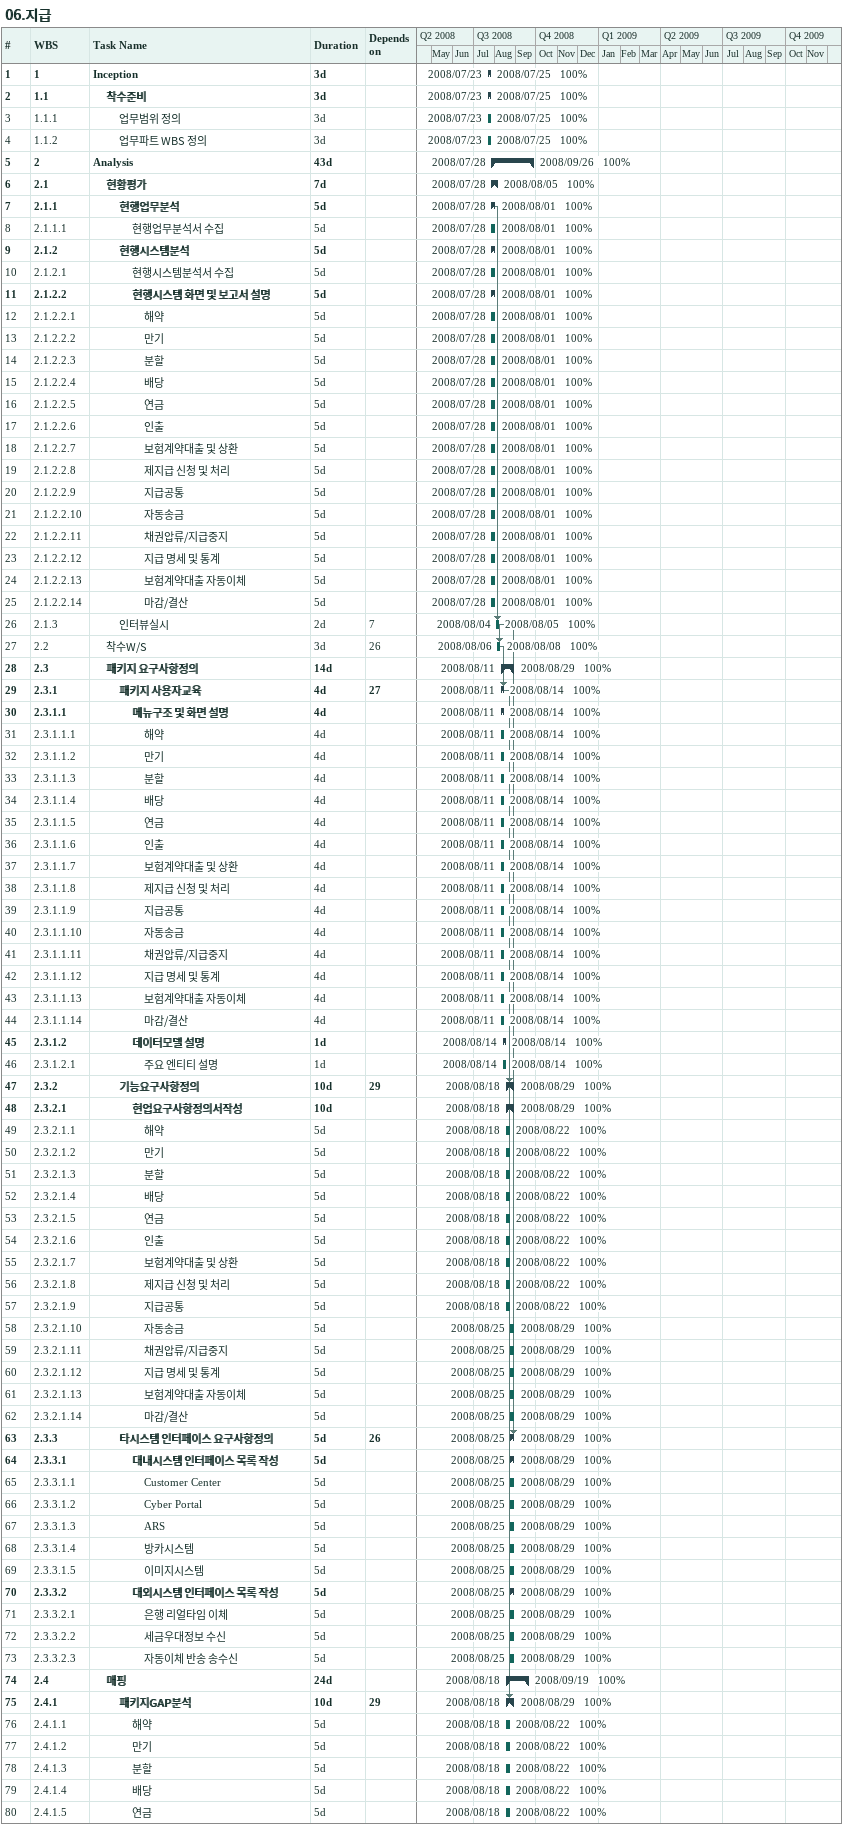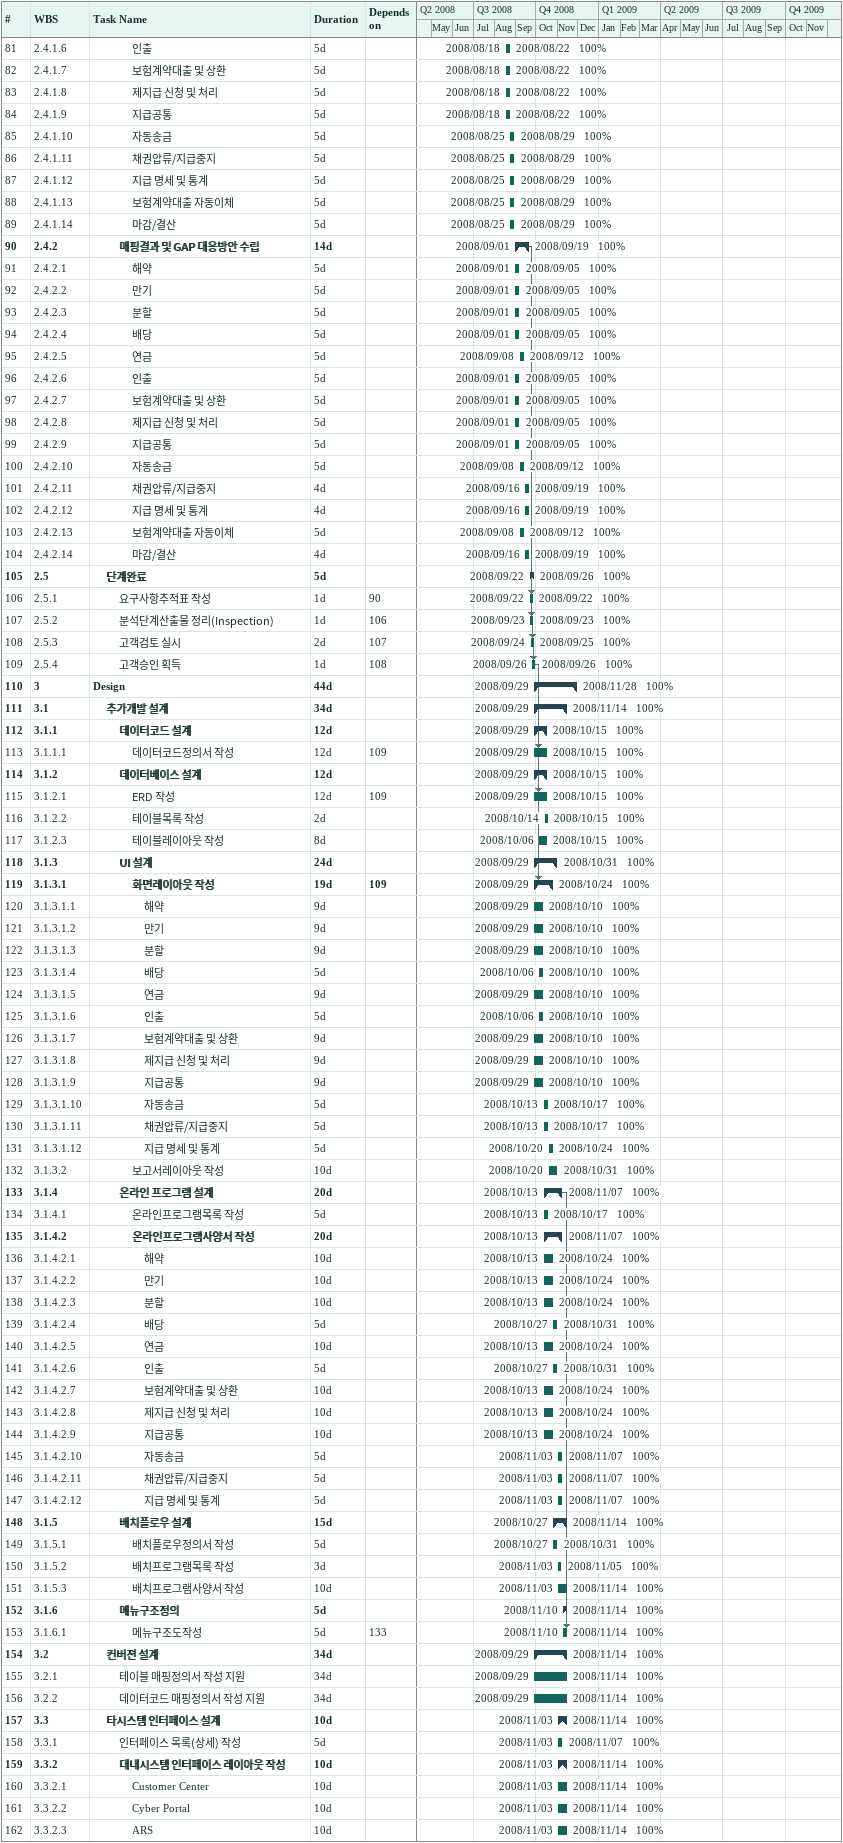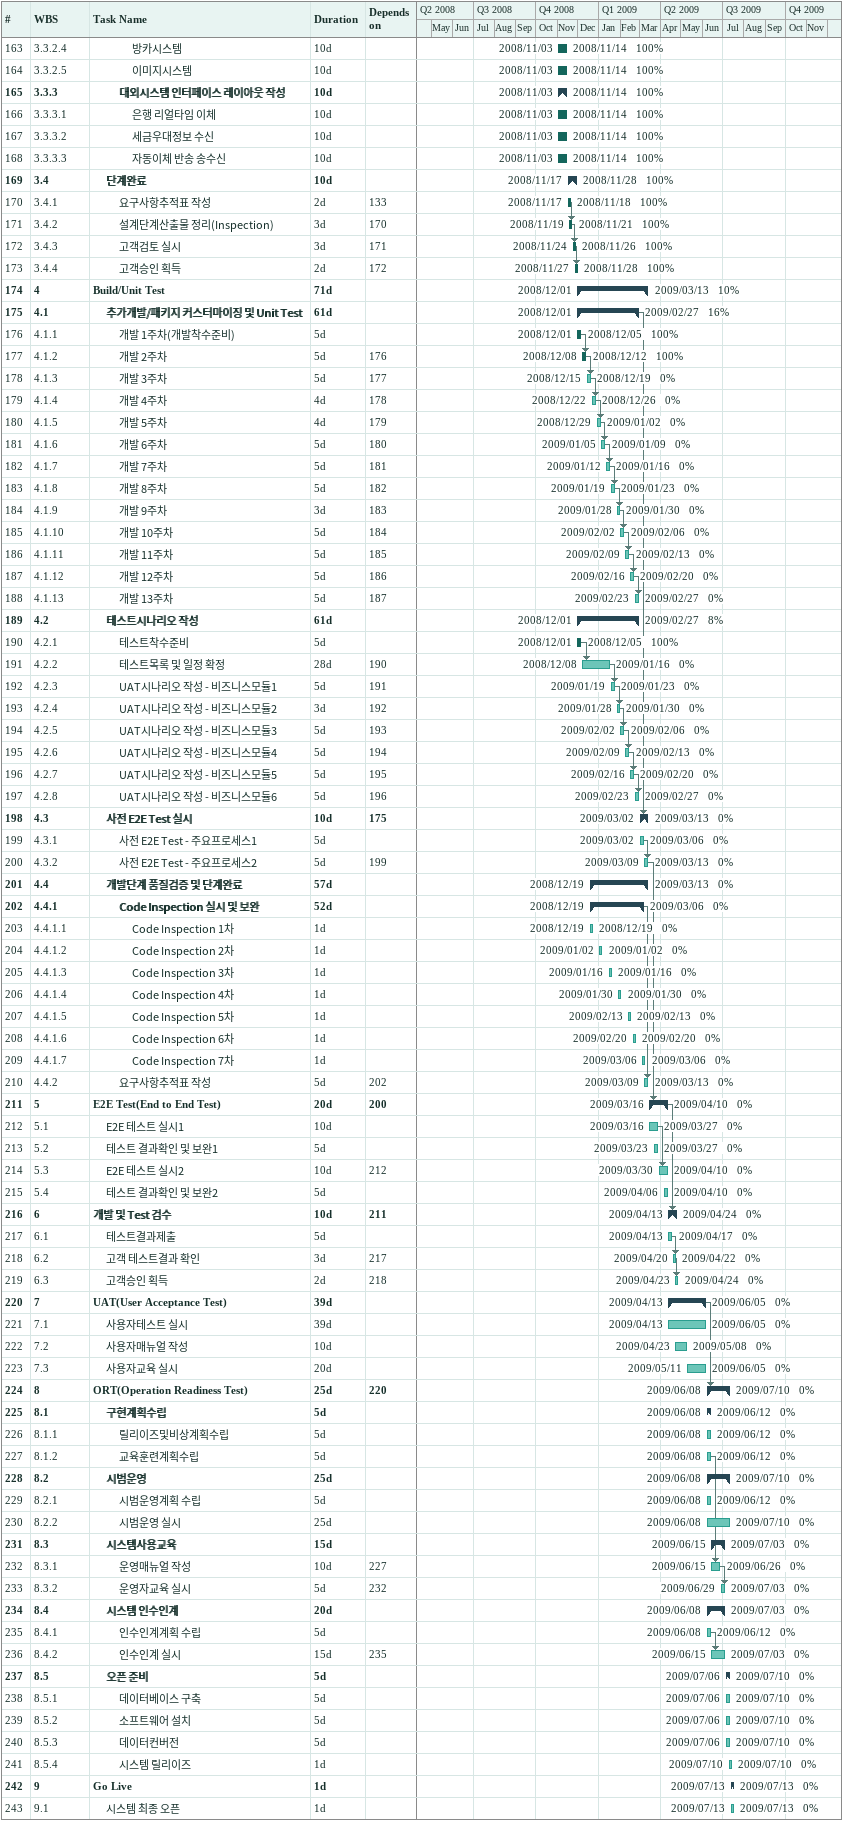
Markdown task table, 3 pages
06.지급

| ID | WBS | Task | Duration | Start | Finish | Predecessors | % complete |
|---|---|---|---|---|---|---|---|
| 1 | 1 | **Inception** | 3d | 2008-07-23 | 2008-07-25 |  | 100 |
| 2 | 1.1 | **착수준비** | 3d | 2008-07-23 | 2008-07-25 |  | 100 |
| 3 | 1.1.1 | 업무범위 정의 | 3d | 2008-07-23 | 2008-07-25 |  | 100 |
| 4 | 1.1.2 | 업무파트 WBS 정의 | 3d | 2008-07-23 | 2008-07-25 |  | 100 |
| 5 | 2 | **Analysis** | 43d | 2008-07-28 | 2008-09-26 |  | 100 |
| 6 | 2.1 | **현황평가** | 7d | 2008-07-28 | 2008-08-05 |  | 100 |
| 7 | 2.1.1 | **현행업무분석** | 5d | 2008-07-28 | 2008-08-01 |  | 100 |
| 8 | 2.1.1.1 | 현행업무분석서 수집 | 5d | 2008-07-28 | 2008-08-01 |  | 100 |
| 9 | 2.1.2 | **현행시스템분석** | 5d | 2008-07-28 | 2008-08-01 |  | 100 |
| 10 | 2.1.2.1 | 현행시스템분석서 수집 | 5d | 2008-07-28 | 2008-08-01 |  | 100 |
| 11 | 2.1.2.2 | **현행시스템 화면 및 보고서 설명** | 5d | 2008-07-28 | 2008-08-01 |  | 100 |
| 12 | 2.1.2.2.1 | 해약 | 5d | 2008-07-28 | 2008-08-01 |  | 100 |
| 13 | 2.1.2.2.2 | 만기 | 5d | 2008-07-28 | 2008-08-01 |  | 100 |
| 14 | 2.1.2.2.3 | 분할 | 5d | 2008-07-28 | 2008-08-01 |  | 100 |
| 15 | 2.1.2.2.4 | 배당 | 5d | 2008-07-28 | 2008-08-01 |  | 100 |
| 16 | 2.1.2.2.5 | 연금 | 5d | 2008-07-28 | 2008-08-01 |  | 100 |
| 17 | 2.1.2.2.6 | 인출 | 5d | 2008-07-28 | 2008-08-01 |  | 100 |
| 18 | 2.1.2.2.7 | 보험계약대출 및 상환 | 5d | 2008-07-28 | 2008-08-01 |  | 100 |
| 19 | 2.1.2.2.8 | 제지급 신청 및 처리 | 5d | 2008-07-28 | 2008-08-01 |  | 100 |
| 20 | 2.1.2.2.9 | 지급공통 | 5d | 2008-07-28 | 2008-08-01 |  | 100 |
| 21 | 2.1.2.2.10 | 자동송금 | 5d | 2008-07-28 | 2008-08-01 |  | 100 |
| 22 | 2.1.2.2.11 | 채권압류/지급중지 | 5d | 2008-07-28 | 2008-08-01 |  | 100 |
| 23 | 2.1.2.2.12 | 지급 명세 및 통계 | 5d | 2008-07-28 | 2008-08-01 |  | 100 |
| 24 | 2.1.2.2.13 | 보험계약대출 자동이체 | 5d | 2008-07-28 | 2008-08-01 |  | 100 |
| 25 | 2.1.2.2.14 | 마감/결산 | 5d | 2008-07-28 | 2008-08-01 |  | 100 |
| 26 | 2.1.3 | 인터뷰실시 | 2d | 2008-08-04 | 2008-08-05 | 7 | 100 |
| 27 | 2.2 | 착수W/S | 3d | 2008-08-06 | 2008-08-08 | 26 | 100 |
| 28 | 2.3 | **패키지 요구사항정의** | 14d | 2008-08-11 | 2008-08-29 |  | 100 |
| 29 | 2.3.1 | **패키지 사용자교육** | 4d | 2008-08-11 | 2008-08-14 | 27 | 100 |
| 30 | 2.3.1.1 | **메뉴구조 및 화면 설명** | 4d | 2008-08-11 | 2008-08-14 |  | 100 |
| 31 | 2.3.1.1.1 | 해약 | 4d | 2008-08-11 | 2008-08-14 |  | 100 |
| 32 | 2.3.1.1.2 | 만기 | 4d | 2008-08-11 | 2008-08-14 |  | 100 |
| 33 | 2.3.1.1.3 | 분할 | 4d | 2008-08-11 | 2008-08-14 |  | 100 |
| 34 | 2.3.1.1.4 | 배당 | 4d | 2008-08-11 | 2008-08-14 |  | 100 |
| 35 | 2.3.1.1.5 | 연금 | 4d | 2008-08-11 | 2008-08-14 |  | 100 |
| 36 | 2.3.1.1.6 | 인출 | 4d | 2008-08-11 | 2008-08-14 |  | 100 |
| 37 | 2.3.1.1.7 | 보험계약대출 및 상환 | 4d | 2008-08-11 | 2008-08-14 |  | 100 |
| 38 | 2.3.1.1.8 | 제지급 신청 및 처리 | 4d | 2008-08-11 | 2008-08-14 |  | 100 |
| 39 | 2.3.1.1.9 | 지급공통 | 4d | 2008-08-11 | 2008-08-14 |  | 100 |
| 40 | 2.3.1.1.10 | 자동송금 | 4d | 2008-08-11 | 2008-08-14 |  | 100 |
| 41 | 2.3.1.1.11 | 채권압류/지급중지 | 4d | 2008-08-11 | 2008-08-14 |  | 100 |
| 42 | 2.3.1.1.12 | 지급 명세 및 통계 | 4d | 2008-08-11 | 2008-08-14 |  | 100 |
| 43 | 2.3.1.1.13 | 보험계약대출 자동이체 | 4d | 2008-08-11 | 2008-08-14 |  | 100 |
| 44 | 2.3.1.1.14 | 마감/결산 | 4d | 2008-08-11 | 2008-08-14 |  | 100 |
| 45 | 2.3.1.2 | **데이터모델 설명** | 1d | 2008-08-14 | 2008-08-14 |  | 100 |
| 46 | 2.3.1.2.1 | 주요 엔티티 설명 | 1d | 2008-08-14 | 2008-08-14 |  | 100 |
| 47 | 2.3.2 | **기능요구사항정의** | 10d | 2008-08-18 | 2008-08-29 | 29 | 100 |
| 48 | 2.3.2.1 | **현업요구사항정의서작성** | 10d | 2008-08-18 | 2008-08-29 |  | 100 |
| 49 | 2.3.2.1.1 | 해약 | 5d | 2008-08-18 | 2008-08-22 |  | 100 |
| 50 | 2.3.2.1.2 | 만기 | 5d | 2008-08-18 | 2008-08-22 |  | 100 |
| 51 | 2.3.2.1.3 | 분할 | 5d | 2008-08-18 | 2008-08-22 |  | 100 |
| 52 | 2.3.2.1.4 | 배당 | 5d | 2008-08-18 | 2008-08-22 |  | 100 |
| 53 | 2.3.2.1.5 | 연금 | 5d | 2008-08-18 | 2008-08-22 |  | 100 |
| 54 | 2.3.2.1.6 | 인출 | 5d | 2008-08-18 | 2008-08-22 |  | 100 |
| 55 | 2.3.2.1.7 | 보험계약대출 및 상환 | 5d | 2008-08-18 | 2008-08-22 |  | 100 |
| 56 | 2.3.2.1.8 | 제지급 신청 및 처리 | 5d | 2008-08-18 | 2008-08-22 |  | 100 |
| 57 | 2.3.2.1.9 | 지급공통 | 5d | 2008-08-18 | 2008-08-22 |  | 100 |
| 58 | 2.3.2.1.10 | 자동송금 | 5d | 2008-08-25 | 2008-08-29 |  | 100 |
| 59 | 2.3.2.1.11 | 채권압류/지급중지 | 5d | 2008-08-25 | 2008-08-29 |  | 100 |
| 60 | 2.3.2.1.12 | 지급 명세 및 통계 | 5d | 2008-08-25 | 2008-08-29 |  | 100 |
| 61 | 2.3.2.1.13 | 보험계약대출 자동이체 | 5d | 2008-08-25 | 2008-08-29 |  | 100 |
| 62 | 2.3.2.1.14 | 마감/결산 | 5d | 2008-08-25 | 2008-08-29 |  | 100 |
| 63 | 2.3.3 | **타시스템 인터페이스 요구사항정의** | 5d | 2008-08-25 | 2008-08-29 | 26 | 100 |
| 64 | 2.3.3.1 | **대내시스템 인터페이스 목록 작성** | 5d | 2008-08-25 | 2008-08-29 |  | 100 |
| 65 | 2.3.3.1.1 | Customer Center | 5d | 2008-08-25 | 2008-08-29 |  | 100 |
| 66 | 2.3.3.1.2 | Cyber Portal | 5d | 2008-08-25 | 2008-08-29 |  | 100 |
| 67 | 2.3.3.1.3 | ARS | 5d | 2008-08-25 | 2008-08-29 |  | 100 |
| 68 | 2.3.3.1.4 | 방카시스템 | 5d | 2008-08-25 | 2008-08-29 |  | 100 |
| 69 | 2.3.3.1.5 | 이미지시스템 | 5d | 2008-08-25 | 2008-08-29 |  | 100 |
| 70 | 2.3.3.2 | **대외시스템 인터페이스 목록 작성** | 5d | 2008-08-25 | 2008-08-29 |  | 100 |
| 71 | 2.3.3.2.1 | 은행 리얼타임 이체 | 5d | 2008-08-25 | 2008-08-29 |  | 100 |
| 72 | 2.3.3.2.2 | 세금우대정보 수신 | 5d | 2008-08-25 | 2008-08-29 |  | 100 |
| 73 | 2.3.3.2.3 | 자동이체 반송 송수신 | 5d | 2008-08-25 | 2008-08-29 |  | 100 |
| 74 | 2.4 | **매핑** | 24d | 2008-08-18 | 2008-09-19 |  | 100 |
| 75 | 2.4.1 | **패키지GAP분석** | 10d | 2008-08-18 | 2008-08-29 | 29 | 100 |
| 76 | 2.4.1.1 | 해약 | 5d | 2008-08-18 | 2008-08-22 |  | 100 |
| 77 | 2.4.1.2 | 만기 | 5d | 2008-08-18 | 2008-08-22 |  | 100 |
| 78 | 2.4.1.3 | 분할 | 5d | 2008-08-18 | 2008-08-22 |  | 100 |
| 79 | 2.4.1.4 | 배당 | 5d | 2008-08-18 | 2008-08-22 |  | 100 |
| 80 | 2.4.1.5 | 연금 | 5d | 2008-08-18 | 2008-08-22 |  | 100 |
| 81 | 2.4.1.6 | 인출 | 5d | 2008-08-18 | 2008-08-22 |  | 100 |
| 82 | 2.4.1.7 | 보험계약대출 및 상환 | 5d | 2008-08-18 | 2008-08-22 |  | 100 |
| 83 | 2.4.1.8 | 제지급 신청 및 처리 | 5d | 2008-08-18 | 2008-08-22 |  | 100 |
| 84 | 2.4.1.9 | 지급공통 | 5d | 2008-08-18 | 2008-08-22 |  | 100 |
| 85 | 2.4.1.10 | 자동송금 | 5d | 2008-08-25 | 2008-08-29 |  | 100 |
| 86 | 2.4.1.11 | 채권압류/지급중지 | 5d | 2008-08-25 | 2008-08-29 |  | 100 |
| 87 | 2.4.1.12 | 지급 명세 및 통계 | 5d | 2008-08-25 | 2008-08-29 |  | 100 |
| 88 | 2.4.1.13 | 보험계약대출 자동이체 | 5d | 2008-08-25 | 2008-08-29 |  | 100 |
| 89 | 2.4.1.14 | 마감/결산 | 5d | 2008-08-25 | 2008-08-29 |  | 100 |
| 90 | 2.4.2 | **매핑결과 및 GAP 대응방안 수립** | 14d | 2008-09-01 | 2008-09-19 |  | 100 |
| 91 | 2.4.2.1 | 해약 | 5d | 2008-09-01 | 2008-09-05 |  | 100 |
| 92 | 2.4.2.2 | 만기 | 5d | 2008-09-01 | 2008-09-05 |  | 100 |
| 93 | 2.4.2.3 | 분할 | 5d | 2008-09-01 | 2008-09-05 |  | 100 |
| 94 | 2.4.2.4 | 배당 | 5d | 2008-09-01 | 2008-09-05 |  | 100 |
| 95 | 2.4.2.5 | 연금 | 5d | 2008-09-08 | 2008-09-12 |  | 100 |
| 96 | 2.4.2.6 | 인출 | 5d | 2008-09-01 | 2008-09-05 |  | 100 |
| 97 | 2.4.2.7 | 보험계약대출 및 상환 | 5d | 2008-09-01 | 2008-09-05 |  | 100 |
| 98 | 2.4.2.8 | 제지급 신청 및 처리 | 5d | 2008-09-01 | 2008-09-05 |  | 100 |
| 99 | 2.4.2.9 | 지급공통 | 5d | 2008-09-01 | 2008-09-05 |  | 100 |
| 100 | 2.4.2.10 | 자동송금 | 5d | 2008-09-08 | 2008-09-12 |  | 100 |
| 101 | 2.4.2.11 | 채권압류/지급중지 | 4d | 2008-09-16 | 2008-09-19 |  | 100 |
| 102 | 2.4.2.12 | 지급 명세 및 통계 | 4d | 2008-09-16 | 2008-09-19 |  | 100 |
| 103 | 2.4.2.13 | 보험계약대출 자동이체 | 5d | 2008-09-08 | 2008-09-12 |  | 100 |
| 104 | 2.4.2.14 | 마감/결산 | 4d | 2008-09-16 | 2008-09-19 |  | 100 |
| 105 | 2.5 | **단계완료** | 5d | 2008-09-22 | 2008-09-26 |  | 100 |
| 106 | 2.5.1 | 요구사항추적표 작성 | 1d | 2008-09-22 | 2008-09-22 | 90 | 100 |
| 107 | 2.5.2 | 분석단계산출물 정리(Inspection) | 1d | 2008-09-23 | 2008-09-23 | 106 | 100 |
| 108 | 2.5.3 | 고객검토 실시 | 2d | 2008-09-24 | 2008-09-25 | 107 | 100 |
| 109 | 2.5.4 | 고객승인 획득 | 1d | 2008-09-26 | 2008-09-26 | 108 | 100 |
| 110 | 3 | **Design** | 44d | 2008-09-29 | 2008-11-28 |  | 100 |
| 111 | 3.1 | **추가개발 설계** | 34d | 2008-09-29 | 2008-11-14 |  | 100 |
| 112 | 3.1.1 | **데이터코드 설계** | 12d | 2008-09-29 | 2008-10-15 |  | 100 |
| 113 | 3.1.1.1 | 데이터코드정의서 작성 | 12d | 2008-09-29 | 2008-10-15 | 109 | 100 |
| 114 | 3.1.2 | **데이터베이스 설계** | 12d | 2008-09-29 | 2008-10-15 |  | 100 |
| 115 | 3.1.2.1 | ERD 작성 | 12d | 2008-09-29 | 2008-10-15 | 109 | 100 |
| 116 | 3.1.2.2 | 테이블목록 작성 | 2d | 2008-10-14 | 2008-10-15 |  | 100 |
| 117 | 3.1.2.3 | 테이블레이아웃 작성 | 8d | 2008-10-06 | 2008-10-15 |  | 100 |
| 118 | 3.1.3 | **UI 설계** | 24d | 2008-09-29 | 2008-10-31 |  | 100 |
| 119 | 3.1.3.1 | **화면레이아웃 작성** | 19d | 2008-09-29 | 2008-10-24 | 109 | 100 |
| 120 | 3.1.3.1.1 | 해약 | 9d | 2008-09-29 | 2008-10-10 |  | 100 |
| 121 | 3.1.3.1.2 | 만기 | 9d | 2008-09-29 | 2008-10-10 |  | 100 |
| 122 | 3.1.3.1.3 | 분할 | 9d | 2008-09-29 | 2008-10-10 |  | 100 |
| 123 | 3.1.3.1.4 | 배당 | 5d | 2008-10-06 | 2008-10-10 |  | 100 |
| 124 | 3.1.3.1.5 | 연금 | 9d | 2008-09-29 | 2008-10-10 |  | 100 |
| 125 | 3.1.3.1.6 | 인출 | 5d | 2008-10-06 | 2008-10-10 |  | 100 |
| 126 | 3.1.3.1.7 | 보험계약대출 및 상환 | 9d | 2008-09-29 | 2008-10-10 |  | 100 |
| 127 | 3.1.3.1.8 | 제지급 신청 및 처리 | 9d | 2008-09-29 | 2008-10-10 |  | 100 |
| 128 | 3.1.3.1.9 | 지급공통 | 9d | 2008-09-29 | 2008-10-10 |  | 100 |
| 129 | 3.1.3.1.10 | 자동송금 | 5d | 2008-10-13 | 2008-10-17 |  | 100 |
| 130 | 3.1.3.1.11 | 채권압류/지급중지 | 5d | 2008-10-13 | 2008-10-17 |  | 100 |
| 131 | 3.1.3.1.12 | 지급 명세 및 통계 | 5d | 2008-10-20 | 2008-10-24 |  | 100 |
| 132 | 3.1.3.2 | 보고서레이아웃 작성 | 10d | 2008-10-20 | 2008-10-31 |  | 100 |
| 133 | 3.1.4 | **온라인 프로그램 설계** | 20d | 2008-10-13 | 2008-11-07 |  | 100 |
| 134 | 3.1.4.1 | 온라인프로그램목록 작성 | 5d | 2008-10-13 | 2008-10-17 |  | 100 |
| 135 | 3.1.4.2 | **온라인프로그램사양서 작성** | 20d | 2008-10-13 | 2008-11-07 |  | 100 |
| 136 | 3.1.4.2.1 | 해약 | 10d | 2008-10-13 | 2008-10-24 |  | 100 |
| 137 | 3.1.4.2.2 | 만기 | 10d | 2008-10-13 | 2008-10-24 |  | 100 |
| 138 | 3.1.4.2.3 | 분할 | 10d | 2008-10-13 | 2008-10-24 |  | 100 |
| 139 | 3.1.4.2.4 | 배당 | 5d | 2008-10-27 | 2008-10-31 |  | 100 |
| 140 | 3.1.4.2.5 | 연금 | 10d | 2008-10-13 | 2008-10-24 |  | 100 |
| 141 | 3.1.4.2.6 | 인출 | 5d | 2008-10-27 | 2008-10-31 |  | 100 |
| 142 | 3.1.4.2.7 | 보험계약대출 및 상환 | 10d | 2008-10-13 | 2008-10-24 |  | 100 |
| 143 | 3.1.4.2.8 | 제지급 신청 및 처리 | 10d | 2008-10-13 | 2008-10-24 |  | 100 |
| 144 | 3.1.4.2.9 | 지급공통 | 10d | 2008-10-13 | 2008-10-24 |  | 100 |
| 145 | 3.1.4.2.10 | 자동송금 | 5d | 2008-11-03 | 2008-11-07 |  | 100 |
| 146 | 3.1.4.2.11 | 채권압류/지급중지 | 5d | 2008-11-03 | 2008-11-07 |  | 100 |
| 147 | 3.1.4.2.12 | 지급 명세 및 통계 | 5d | 2008-11-03 | 2008-11-07 |  | 100 |
| 148 | 3.1.5 | **배치플로우 설계** | 15d | 2008-10-27 | 2008-11-14 |  | 100 |
| 149 | 3.1.5.1 | 배치플로우정의서 작성 | 5d | 2008-10-27 | 2008-10-31 |  | 100 |
| 150 | 3.1.5.2 | 배치프로그램목록 작성 | 3d | 2008-11-03 | 2008-11-05 |  | 100 |
| 151 | 3.1.5.3 | 배치프로그램사양서 작성 | 10d | 2008-11-03 | 2008-11-14 |  | 100 |
| 152 | 3.1.6 | **메뉴구조정의** | 5d | 2008-11-10 | 2008-11-14 |  | 100 |
| 153 | 3.1.6.1 | 메뉴구조도작성 | 5d | 2008-11-10 | 2008-11-14 | 133 | 100 |
| 154 | 3.2 | **컨버젼 설계** | 34d | 2008-09-29 | 2008-11-14 |  | 100 |
| 155 | 3.2.1 | 테이블 매핑정의서 작성 지원 | 34d | 2008-09-29 | 2008-11-14 |  | 100 |
| 156 | 3.2.2 | 데이터코드 매핑정의서 작성 지원 | 34d | 2008-09-29 | 2008-11-14 |  | 100 |
| 157 | 3.3 | **타시스템 인터페이스 설계** | 10d | 2008-11-03 | 2008-11-14 |  | 100 |
| 158 | 3.3.1 | 인터페이스 목록(상세) 작성 | 5d | 2008-11-03 | 2008-11-07 |  | 100 |
| 159 | 3.3.2 | **대내시스템 인터페이스 레이아웃 작성** | 10d | 2008-11-03 | 2008-11-14 |  | 100 |
| 160 | 3.3.2.1 | Customer Center | 10d | 2008-11-03 | 2008-11-14 |  | 100 |
| 161 | 3.3.2.2 | Cyber Portal | 10d | 2008-11-03 | 2008-11-14 |  | 100 |
| 162 | 3.3.2.3 | ARS | 10d | 2008-11-03 | 2008-11-14 |  | 100 |
| 163 | 3.3.2.4 | 방카시스템 | 10d | 2008-11-03 | 2008-11-14 |  | 100 |
| 164 | 3.3.2.5 | 이미지시스템 | 10d | 2008-11-03 | 2008-11-14 |  | 100 |
| 165 | 3.3.3 | **대외시스템 인터페이스 레이아웃 작성** | 10d | 2008-11-03 | 2008-11-14 |  | 100 |
| 166 | 3.3.3.1 | 은행 리얼타임 이체 | 10d | 2008-11-03 | 2008-11-14 |  | 100 |
| 167 | 3.3.3.2 | 세금우대정보 수신 | 10d | 2008-11-03 | 2008-11-14 |  | 100 |
| 168 | 3.3.3.3 | 자동이체 반송 송수신 | 10d | 2008-11-03 | 2008-11-14 |  | 100 |
| 169 | 3.4 | **단계완료** | 10d | 2008-11-17 | 2008-11-28 |  | 100 |
| 170 | 3.4.1 | 요구사항추적표 작성 | 2d | 2008-11-17 | 2008-11-18 | 133 | 100 |
| 171 | 3.4.2 | 설계단계산출물 정리(Inspection) | 3d | 2008-11-19 | 2008-11-21 | 170 | 100 |
| 172 | 3.4.3 | 고객검토 실시 | 3d | 2008-11-24 | 2008-11-26 | 171 | 100 |
| 173 | 3.4.4 | 고객승인 획득 | 2d | 2008-11-27 | 2008-11-28 | 172 | 100 |
| 174 | 4 | **Build/Unit Test** | 71d | 2008-12-01 | 2009-03-13 |  | 10 |
| 175 | 4.1 | **추가개발/패키지 커스터마이징 및 Unit Test** | 61d | 2008-12-01 | 2009-02-27 |  | 16 |
| 176 | 4.1.1 | 개발 1주차(개발착수준비) | 5d | 2008-12-01 | 2008-12-05 |  | 100 |
| 177 | 4.1.2 | 개발 2주차 | 5d | 2008-12-08 | 2008-12-12 | 176 | 100 |
| 178 | 4.1.3 | 개발 3주차 | 5d | 2008-12-15 | 2008-12-19 | 177 | 0 |
| 179 | 4.1.4 | 개발 4주차 | 4d | 2008-12-22 | 2008-12-26 | 178 | 0 |
| 180 | 4.1.5 | 개발 5주차 | 4d | 2008-12-29 | 2009-01-02 | 179 | 0 |
| 181 | 4.1.6 | 개발 6주차 | 5d | 2009-01-05 | 2009-01-09 | 180 | 0 |
| 182 | 4.1.7 | 개발 7주차 | 5d | 2009-01-12 | 2009-01-16 | 181 | 0 |
| 183 | 4.1.8 | 개발 8주차 | 5d | 2009-01-19 | 2009-01-23 | 182 | 0 |
| 184 | 4.1.9 | 개발 9주차 | 3d | 2009-01-28 | 2009-01-30 | 183 | 0 |
| 185 | 4.1.10 | 개발 10주차 | 5d | 2009-02-02 | 2009-02-06 | 184 | 0 |
| 186 | 4.1.11 | 개발 11주차 | 5d | 2009-02-09 | 2009-02-13 | 185 | 0 |
| 187 | 4.1.12 | 개발 12주차 | 5d | 2009-02-16 | 2009-02-20 | 186 | 0 |
| 188 | 4.1.13 | 개발 13주차 | 5d | 2009-02-23 | 2009-02-27 | 187 | 0 |
| 189 | 4.2 | **테스트시나리오 작성** | 61d | 2008-12-01 | 2009-02-27 |  | 8 |
| 190 | 4.2.1 | 테스트착수준비 | 5d | 2008-12-01 | 2008-12-05 |  | 100 |
| 191 | 4.2.2 | 테스트목록 및 일정 확정 | 28d | 2008-12-08 | 2009-01-16 | 190 | 0 |
| 192 | 4.2.3 | UAT시나리오 작성 - 비즈니스모듈1 | 5d | 2009-01-19 | 2009-01-23 | 191 | 0 |
| 193 | 4.2.4 | UAT시나리오 작성 - 비즈니스모듈2 | 3d | 2009-01-28 | 2009-01-30 | 192 | 0 |
| 194 | 4.2.5 | UAT시나리오 작성 - 비즈니스모듈3 | 5d | 2009-02-02 | 2009-02-06 | 193 | 0 |
| 195 | 4.2.6 | UAT시나리오 작성 - 비즈니스모듈4 | 5d | 2009-02-09 | 2009-02-13 | 194 | 0 |
| 196 | 4.2.7 | UAT시나리오 작성 - 비즈니스모듈5 | 5d | 2009-02-16 | 2009-02-20 | 195 | 0 |
| 197 | 4.2.8 | UAT시나리오 작성 - 비즈니스모듈6 | 5d | 2009-02-23 | 2009-02-27 | 196 | 0 |
| 198 | 4.3 | **사전 E2E Test 실시** | 10d | 2009-03-02 | 2009-03-13 | 175 | 0 |
| 199 | 4.3.1 | 사전 E2E Test - 주요프로세스1 | 5d | 2009-03-02 | 2009-03-06 |  | 0 |
| 200 | 4.3.2 | 사전 E2E Test - 주요프로세스2 | 5d | 2009-03-09 | 2009-03-13 | 199 | 0 |
| 201 | 4.4 | **개발단계 품질검증 및 단계완료** | 57d | 2008-12-19 | 2009-03-13 |  | 0 |
| 202 | 4.4.1 | **Code Inspection 실시 및 보완** | 52d | 2008-12-19 | 2009-03-06 |  | 0 |
| 203 | 4.4.1.1 | Code Inspection 1차 | 1d | 2008-12-19 | 2008-12-19 |  | 0 |
| 204 | 4.4.1.2 | Code Inspection 2차 | 1d | 2009-01-02 | 2009-01-02 |  | 0 |
| 205 | 4.4.1.3 | Code Inspection 3차 | 1d | 2009-01-16 | 2009-01-16 |  | 0 |
| 206 | 4.4.1.4 | Code Inspection 4차 | 1d | 2009-01-30 | 2009-01-30 |  | 0 |
| 207 | 4.4.1.5 | Code Inspection 5차 | 1d | 2009-02-13 | 2009-02-13 |  | 0 |
| 208 | 4.4.1.6 | Code Inspection 6차 | 1d | 2009-02-20 | 2009-02-20 |  | 0 |
| 209 | 4.4.1.7 | Code Inspection 7차 | 1d | 2009-03-06 | 2009-03-06 |  | 0 |
| 210 | 4.4.2 | 요구사항추적표 작성 | 5d | 2009-03-09 | 2009-03-13 | 202 | 0 |
| 211 | 5 | **E2E Test(End to End Test)** | 20d | 2009-03-16 | 2009-04-10 | 200 | 0 |
| 212 | 5.1 | E2E 테스트 실시1 | 10d | 2009-03-16 | 2009-03-27 |  | 0 |
| 213 | 5.2 | 테스트 결과확인 및 보완1 | 5d | 2009-03-23 | 2009-03-27 |  | 0 |
| 214 | 5.3 | E2E 테스트 실시2 | 10d | 2009-03-30 | 2009-04-10 | 212 | 0 |
| 215 | 5.4 | 테스트 결과확인 및 보완2 | 5d | 2009-04-06 | 2009-04-10 |  | 0 |
| 216 | 6 | **개발 및 Test 검수** | 10d | 2009-04-13 | 2009-04-24 | 211 | 0 |
| 217 | 6.1 | 테스트결과제출 | 5d | 2009-04-13 | 2009-04-17 |  | 0 |
| 218 | 6.2 | 고객 테스트결과 확인 | 3d | 2009-04-20 | 2009-04-22 | 217 | 0 |
| 219 | 6.3 | 고객승인 획득 | 2d | 2009-04-23 | 2009-04-24 | 218 | 0 |
| 220 | 7 | **UAT(User Acceptance Test)** | 39d | 2009-04-13 | 2009-06-05 |  | 0 |
| 221 | 7.1 | 사용자테스트 실시 | 39d | 2009-04-13 | 2009-06-05 |  | 0 |
| 222 | 7.2 | 사용자매뉴얼 작성 | 10d | 2009-04-23 | 2009-05-08 |  | 0 |
| 223 | 7.3 | 사용자교육 실시 | 20d | 2009-05-11 | 2009-06-05 |  | 0 |
| 224 | 8 | **ORT(Operation Readiness Test)** | 25d | 2009-06-08 | 2009-07-10 | 220 | 0 |
| 225 | 8.1 | **구현계획수립** | 5d | 2009-06-08 | 2009-06-12 |  | 0 |
| 226 | 8.1.1 | 릴리이즈및비상계획수립 | 5d | 2009-06-08 | 2009-06-12 |  | 0 |
| 227 | 8.1.2 | 교육훈련계획수립 | 5d | 2009-06-08 | 2009-06-12 |  | 0 |
| 228 | 8.2 | **시범운영** | 25d | 2009-06-08 | 2009-07-10 |  | 0 |
| 229 | 8.2.1 | 시범운영계획 수립 | 5d | 2009-06-08 | 2009-06-12 |  | 0 |
| 230 | 8.2.2 | 시범운영 실시 | 25d | 2009-06-08 | 2009-07-10 |  | 0 |
| 231 | 8.3 | **시스템사용교육** | 15d | 2009-06-15 | 2009-07-03 |  | 0 |
| 232 | 8.3.1 | 운영매뉴얼 작성 | 10d | 2009-06-15 | 2009-06-26 | 227 | 0 |
| 233 | 8.3.2 | 운영자교육 실시 | 5d | 2009-06-29 | 2009-07-03 | 232 | 0 |
| 234 | 8.4 | **시스템 인수인계** | 20d | 2009-06-08 | 2009-07-03 |  | 0 |
| 235 | 8.4.1 | 인수인계계획 수립 | 5d | 2009-06-08 | 2009-06-12 |  | 0 |
| 236 | 8.4.2 | 인수인계 실시 | 15d | 2009-06-15 | 2009-07-03 | 235 | 0 |
| 237 | 8.5 | **오픈 준비** | 5d | 2009-07-06 | 2009-07-10 |  | 0 |
| 238 | 8.5.1 | 데이터베이스 구축 | 5d | 2009-07-06 | 2009-07-10 |  | 0 |
| 239 | 8.5.2 | 소프트웨어 설치 | 5d | 2009-07-06 | 2009-07-10 |  | 0 |
| 240 | 8.5.3 | 데이터컨버전 | 5d | 2009-07-06 | 2009-07-10 |  | 0 |
| 241 | 8.5.4 | 시스템 릴리이즈 | 1d | 2009-07-10 | 2009-07-10 |  | 0 |
| 242 | 9 | **Go Live** | 1d | 2009-07-13 | 2009-07-13 |  | 0 |
| 243 | 9.1 | 시스템 최종 오픈 | 1d | 2009-07-13 | 2009-07-13 |  | 0 |
